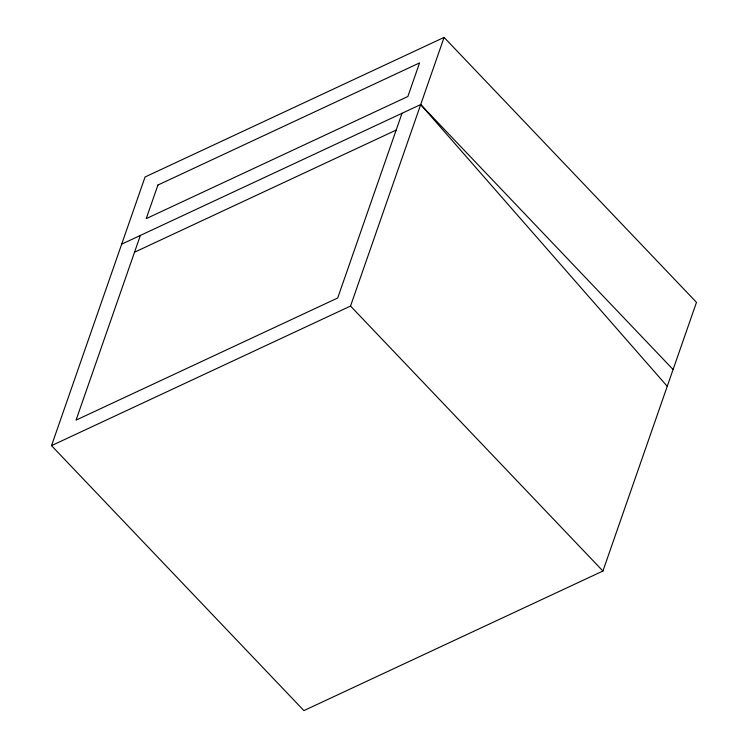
<?xml version="1.0" encoding="UTF-8"?>
<svg xmlns="http://www.w3.org/2000/svg" width="748" height="748" viewBox="0 0 748 748"><rect width="100%" height="100%" fill="white"/><g stroke="black" fill="none" stroke-linecap="round" stroke-linejoin="round"><path stroke-width="1.12" d="M51.519 445.64L145.075 176.977L444.088 37.4L696.481 302.36L602.925 571.023L303.912 710.6L51.519 445.64L350.531 306.063L444.088 37.4M140.372 235.424L76.053 420.124L337.694 297.994L402.013 113.285M121.69 244.147L420.703 104.561L673.088 369.521M134.528 252.216L396.169 130.077M350.531 306.063L602.925 571.023M420.703 104.561L667.244 386.314M157.922 185.046L146.225 218.631L407.866 96.501L419.553 62.916L157.922 185.046"/></g></svg>
